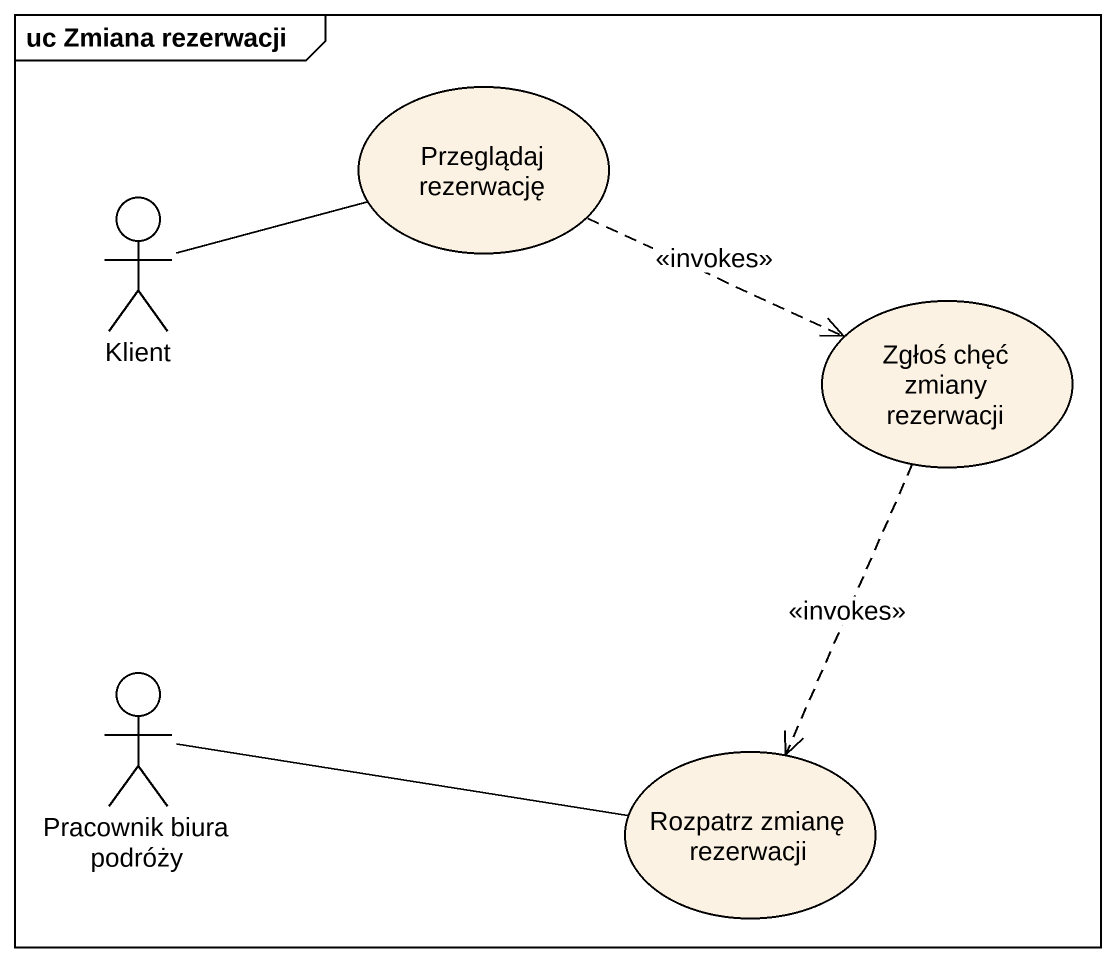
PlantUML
@startuml
mainframe uc Zmiana rezerwacji
usecase "Przeglądaj rezerwację" as Przeglądaj_rezerwację
actor Klient
usecase "Zgłoś chęć zmiany rezerwacji" as Zgłoś_chęć_zmiany_rezerwacji
actor "Pracownik biura podróży" as Pracownik_biura_podróży
usecase "Rozpatrz zmianę rezerwacji" as Rozpatrz_zmianę_rezerwacji
Przeglądaj_rezerwację .right.> Zgłoś_chęć_zmiany_rezerwacji : <<invokes>>
Klient -right- Przeglądaj_rezerwację
Zgłoś_chęć_zmiany_rezerwacji ..> Rozpatrz_zmianę_rezerwacji : <<invokes>>
Rozpatrz_zmianę_rezerwacji -left- Pracownik_biura_podróży
@enduml
